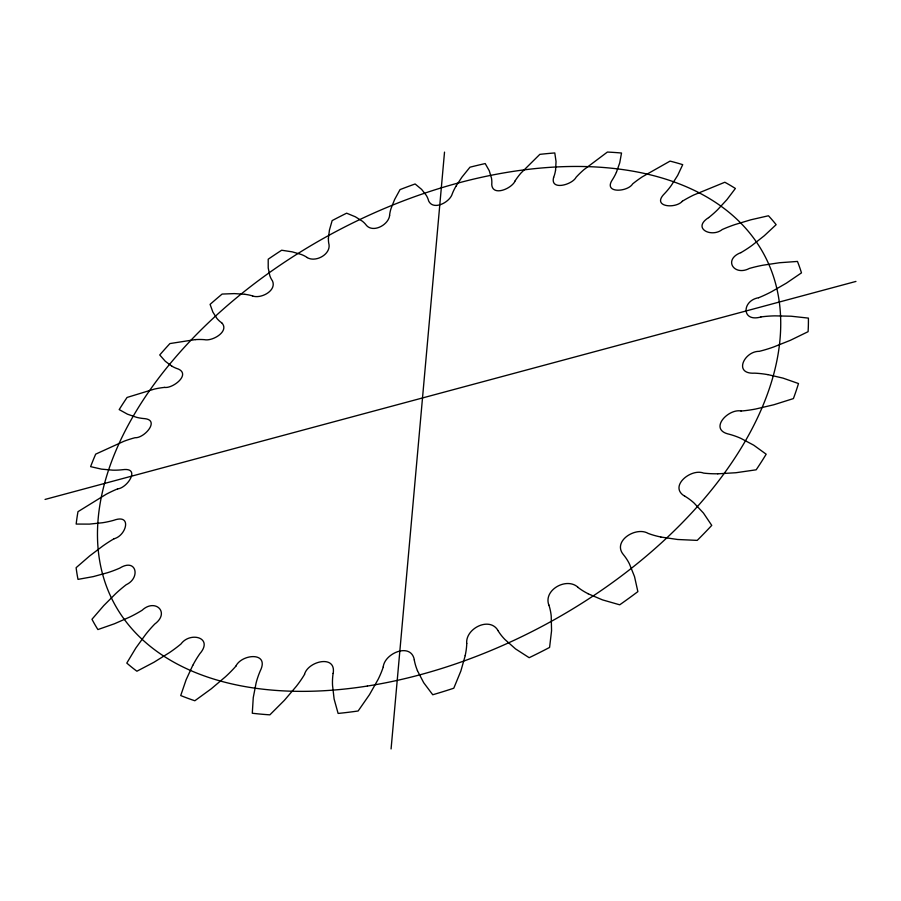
<?xml version="1.0" encoding="UTF-8"?>
<svg xmlns="http://www.w3.org/2000/svg" width="901" height="901" viewBox="0 0 901 901"><rect width="100%" height="100%" fill="white"/><g stroke="black" fill="none" stroke-linecap="round" stroke-linejoin="round"><path stroke-width="1.35" d="M466.707 643.37C465.4 628.481 489.694 616.171 498.05 630.599M328.392 238.416L329.439 230.059L332.154 220.599A395.888 239.475 -28.2 0 1 346.626 213.188L355.354 216.792L362.213 221.105A72.857 37.887 -28.9 0 1 366.572 225.565C373.555 233.021 388.624 224.721 389.626 215.429M391.079 748.945L444.52 152.123M555.59 170.03L556.041 161.538L554.791 152.945A395.888 239.475 -28.2 0 0 539.834 154.364L520.857 173.161A76.934 41.311 -23.7 0 0 515.147 180.808M333.156 673.441C336.546 654.205 307.939 661.143 304.527 674.353M465.231 655.613L460.839 671.076L453.789 688.206A395.888 239.475 -28.2 0 1 432.739 694.75L423.684 682.688L417.411 670.637M383.229 666.886C384.727 653.022 411.104 642.131 414.336 659.904M553.608 177.441C549.948 190.978 572.281 184.851 576.099 177.26A79.209 43.361 -22.6 0 1 583.837 169.737L607.398 152.055A395.888 239.475 -28.2 0 1 621.521 153.024L619.73 162.844L616.442 172.249M192.78 665.321L186.135 679.726L180.718 695.549A395.888 239.475 -28.2 0 0 194.841 700.753L211.307 688.769L225.453 676.775A90.945 56.234 -36.5 0 0 235.893 666.166M455.883 186.327L461.954 177.125L469.962 167.203A395.888 239.475 -28.2 0 1 485.211 163.565L489.232 170.683L491.45 177.981A73.285 38.236 -26.6 0 1 491.743 184.615C492.644 196.812 512.016 188.534 515.192 180.808M235.859 666.143C241.828 653.788 270.007 651.513 260.198 670.986A96.396 64.996 -34.4 0 0 256.098 683.014L253.26 697.599L252.291 713.243A395.888 239.475 -28.2 0 0 269.872 714.842L284.446 700.268L296.373 686.258A93.479 59.916 -36.2 0 0 304.583 674.365M708.591 217.637C691.664 228.381 711.576 238.055 722.23 229.53A87.701 52.157 -20.2 0 1 734.934 224.586L750.871 219.788L768.463 215.767A395.888 239.475 -28.2 0 1 776.133 224.676L764.285 235.747L752.042 245.399A83.151 47.167 -21.2 0 1 740.892 252.652M682.361 201.25C675.311 209.19 650.905 206.892 664.701 193.456A77.925 42.189 -23.2 0 0 671.369 185.347L677.687 175.38L682.721 164.658A395.888 239.475 -28.2 0 0 670.051 161.11L642.312 176.821A81.845 45.861 -21.6 0 0 632.66 183.883C627.828 192.014 603.411 193.726 612.117 180.177A75.887 40.41 -24.3 0 0 616.408 172.26M740.859 252.629C722.906 259.533 734.09 276.483 749.373 268.442A90.584 55.761 -19.9 0 1 762.944 265.221L779.534 262.732L797.453 261.436A395.888 239.475 -28.2 0 1 801.473 272.868L786.438 283.117L771.571 291.699A86.091 50.31 -20.5 0 1 758.608 297.747M114.168 538.719C126.32 535.599 132.424 513.412 113.717 520.316A79.536 43.653 -33.9 0 1 102.466 522.749L89.436 524.112L76.168 524.067A395.888 239.475 -28.2 0 1 77.982 511.678L106.194 494.255A83.759 47.798 -35.3 0 1 117.626 488.86M117.626 488.894C127.446 488.015 141.142 467.078 122.626 469.714A77.204 41.547 -32.9 0 1 112.636 470.153L101.509 469.139L90.607 466.639A395.888 239.475 -28.2 0 1 95.686 454.138L124.023 441.231A80.944 44.994 -34.5 0 1 135.071 437.706C144.092 438.415 160.175 420.328 144.847 418.65A75.324 39.926 -31.8 0 1 136.423 417.276L127.492 414.19L119.191 409.595A395.888 239.475 -28.2 0 1 127.064 397.454L154.409 389.074A78.421 42.629 -33.5 0 1 164.658 387.385M758.597 297.724C741.692 300.641 741.377 322.569 760.951 316.972M45.05 499.436L855.95 281.427M164.635 387.419C172.924 388.59 190.652 374.715 178.488 369.095A73.927 38.754 -30.6 0 1 171.854 366.133M741.05 410.98C727.952 408.446 708.186 429.732 729.224 434.237A96.835 65.886 -22.6 0 1 740.915 438.393L753.743 445.195L766.177 454.205A395.888 239.475 -28.2 0 1 756.176 469.804L735.903 472.732L717.759 473.825M195.348 339.598L169.906 343.574A395.888 239.475 -28.2 0 0 159.736 354.96L165.3 361.278L171.821 366.155M244.892 294.3L234.361 293.602L222.119 294.064A395.888 239.475 -28.2 0 0 210.091 304.38L212.873 312.084L216.916 318.413A73.06 38.056 -29.5 0 0 221.623 322.749M767.9 374.613L783.037 378.127L798.489 383.544A395.888 239.475 -28.2 0 1 793.398 398.591L773.813 404.763L755.714 409.009A91.823 57.45 -20 0 1 741.05 411.025M660.793 537.03L677.687 539.496L697.216 540.386A395.888 239.475 -28.2 0 0 711.745 525.384L703.444 513.052L694.074 503.04A97.758 67.913 -25 0 0 684.816 496.169M252.607 295.978C260.997 299.064 276.922 290.663 272.462 280.887A72.756 37.797 -28.3 0 1 269.759 275.424L268.216 267.946L268.205 259.206A395.888 239.475 -28.2 0 1 281.664 250.23L292.296 251.863L301.125 254.431A73.465 38.383 -30.1 0 1 307.275 257.562M588.105 593.77L602.442 599.863L619.708 604.808A395.888 239.475 -28.2 0 0 637.863 591.619L634.529 576.629L629.439 563.913A98.074 68.701 -28 0 0 623.391 554.622C612.083 541.141 635.982 526.128 648.179 533.415A96.08 64.376 -21.6 0 0 660.816 536.996M684.771 496.214C668.294 486.641 690.932 468.058 703.602 473.104A94.211 61.088 -20.4 0 0 717.77 473.78M221.657 322.716C229.946 331.106 212.692 341.524 204.448 339.666A76.281 40.748 -32.4 0 0 195.326 339.621M307.241 257.596C315.418 262.574 330.329 254.713 329.056 244.768A72.992 38 -27.1 0 1 328.426 238.405M578.025 587.339C566.83 576.82 543.179 589.817 548.833 605.033M555.557 170.041A74.332 39.092 -25.4 0 1 553.653 177.429M455.917 186.327A75.11 39.745 -24.8 0 0 452.279 193.816C449.914 202.229 433.37 210.924 428.651 200.968A72.79 37.831 -27.7 0 0 426.263 195.326L421.645 189.413L415.124 183.973A395.888 239.475 -28.2 0 0 400.044 189.593L394.649 199.459L391.079 208.39A73.781 38.642 -25.9 0 0 389.581 215.44M244.869 294.323A74.614 39.329 -31.3 0 1 252.64 295.945M114.157 538.685A86.733 51.019 -36 0 0 102.86 545.961L89.695 555.917L76.123 567.686A395.888 239.475 -28.2 0 0 78.004 579.377L93.253 576.617L107.715 572.664A82.216 46.221 -34.9 0 0 119.788 568.103C136.479 557.685 140.793 577.969 126.208 584.715A89.661 54.556 -36.4 0 0 115.621 593.714L103.761 605.596L91.981 619.269A395.888 239.475 -28.2 0 0 97.905 629.562L114.495 623.751L129.767 617.039A85.111 49.228 -35.7 0 0 142.076 610.292C155.141 598.016 170.413 612.511 154.724 624.066A92.364 58.238 -36.4 0 0 145.579 634.552L135.86 647.988L126.793 663.08A395.888 239.475 -28.2 0 0 136.896 671.222L153.981 662.246L169.208 652.774A88.084 52.607 -36.2 0 0 181 643.956C190.111 631.308 213.965 637.514 199.797 653.766A94.661 61.831 -35.8 0 0 192.814 665.321M333.1 673.452A97.522 67.372 -32.2 0 0 332.525 685.21L334.113 699.041L338.112 713.434A395.888 239.475 -28.2 0 0 358.136 710.99L369.511 694.615L378.116 679.377A95.529 63.352 -35.2 0 0 383.285 666.875M417.456 670.614A98.04 68.589 -29.4 0 1 414.269 659.926M466.774 643.359A96.993 66.212 -33.5 0 1 465.175 655.613M497.994 630.632A97.972 68.442 -26.4 0 0 504.887 639.462L515.518 648.889L529.169 657.696A395.888 239.475 -28.2 0 0 549.587 647.425L551.558 630.768L551.221 616.16A97.826 68.093 -31 0 0 548.889 605.01M588.139 593.736A97.331 66.956 -23.6 0 1 577.969 587.373M767.877 374.647A95.303 62.935 -21 0 0 754.7 373.16C732.851 374.422 744.361 351.063 759.239 351.345A89.053 53.778 -20 0 0 773.441 347.054L790.357 340.319L808.096 331.681A395.888 239.475 -28.2 0 0 808.4 318.109L791.134 316.217L774.759 315.868A93.175 59.443 -20.2 0 0 760.962 316.927M708.625 217.648A80.38 44.453 -22.1 0 0 717.601 209.73L726.938 199.639L735.385 188.467A395.888 239.475 -28.2 0 0 724.832 182.25L693.68 195.021A84.728 48.823 -20.8 0 0 682.327 201.227M367.394 686.044A368.791 222.671 -28.2 0 0 764.217 254.814A368.791 222.671 -28.2 0 0 185.685 345.849A368.791 222.671 -28.2 0 0 367.394 686.044"/></g></svg>
